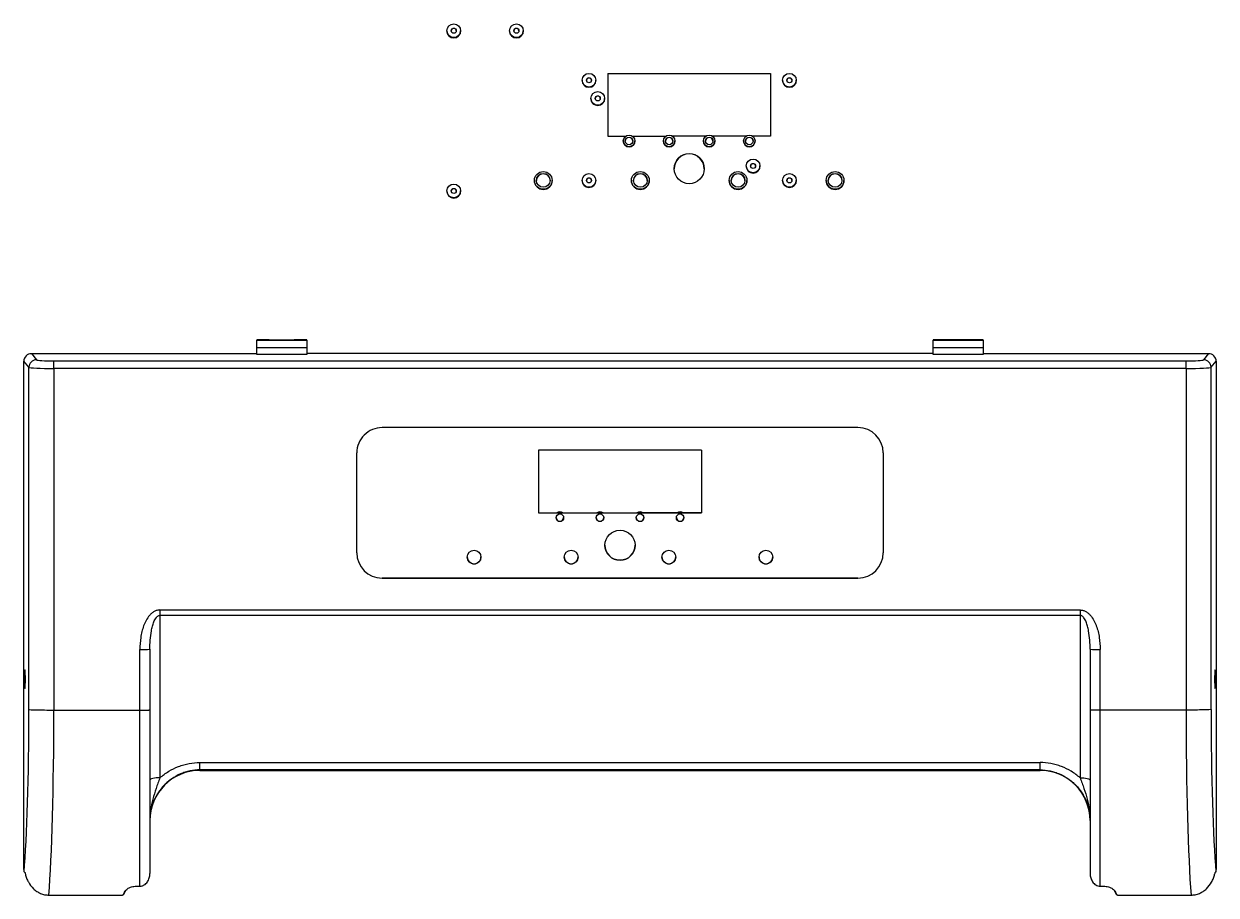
# Model space of a CAD drawing. Header units: millimetres. Extents: x -64 to 175, y 244 to 541.
# Drawn here: x -64.3 to 173.7, y 366.5 to 540.5 of the extents above; entities that cross this region are included whole.
import ezdxf

# ---------------------------------------------------------------- set-up
doc = ezdxf.new("R2010")
doc.units = ezdxf.units.MM

msp = doc.modelspace()

# ---------------------------------------------------------------- linework, layer by layer
at = {"color": 7, "linetype": 'Continuous', "lineweight": 25}
for p, q in [((20.16, 539.16), (20.16, 539.11)), ((22.91, 539.11), (22.91, 539.16)), ((32.66, 539.16), (32.66, 539.11)), ((35.41, 539.11), (35.41, 539.16)), ((47.16, 529.27), (47.16, 529.24)), ((49.91, 529.24), (49.91, 529.27)), ((52.28, 530.61), (84.78, 530.61)), ((52.28, 530.61), (52.28, 518.11)), ((52.28, 530.6), (84.78, 530.6)), ((84.78, 530.61), (84.78, 518.11)), ((87.16, 529.27), (87.16, 529.24)), ((89.91, 529.24), (89.91, 529.27)), ((48.91, 525.65), (48.91, 525.61)), ((51.66, 525.61), (51.66, 525.65)), ((52.28, 518.11), (55.91, 518.11)), ((55.38, 517.15), (55.38, 517.11)), ((57.15, 518.11), (63.91, 518.11)), ((57.68, 517.11), (57.68, 517.15)), ((63.38, 517.15), (63.38, 517.11)), ((71.91, 518.11), (65.15, 518.11)), ((65.68, 517.11), (65.68, 517.15)), ((71.38, 517.15), (71.38, 517.11)), ((79.91, 518.11), (73.15, 518.11)), ((73.68, 517.11), (73.68, 517.15)), ((79.38, 517.15), (79.38, 517.11)), ((84.78, 518.11), (81.15, 518.11)), ((81.68, 517.11), (81.68, 517.15)), ((79.91, 512.15), (79.91, 512.11)), ((82.66, 512.11), (82.66, 512.15)), ((20.16, 507.16), (20.16, 507.11)), ((22.91, 507.11), (22.91, 507.16)), ((37.63, 509.27), (37.63, 509.24)), ((41.18, 509.24), (41.18, 509.27)), ((47.16, 509.27), (47.16, 509.24)), ((49.91, 509.24), (49.91, 509.27)), ((57.01, 509.27), (57.01, 509.24)), ((60.56, 509.24), (60.56, 509.27)), ((76.51, 509.27), (76.51, 509.24)), ((80.06, 509.24), (80.06, 509.27)), ((87.16, 509.27), (87.16, 509.24)), ((89.91, 509.24), (89.91, 509.27)), ((95.88, 509.27), (95.88, 509.24)), ((99.43, 509.24), (99.43, 509.27)), ((-17.78, 477.41), (-17.78, 477.37)), ((-17.78, 477.37), (-7.78, 477.37)), ((-17.78, 475.92), (-17.78, 477.37)), ((-15.28, 477.44), (-10.28, 477.44)), ((-14.53, 477.42), (-11.03, 477.42)), ((-14.53, 477.42), (-14.53, 477.39)), ((-11.03, 477.39), (-14.53, 477.39)), ((-11.03, 477.42), (-11.03, 477.39)), ((-7.78, 477.37), (-7.78, 477.41)), ((-7.78, 477.37), (-7.78, 475.92)), ((117.22, 477.41), (117.22, 477.37)), ((117.22, 477.37), (127.22, 477.37)), ((117.22, 475.92), (117.22, 477.37)), ((124.72, 477.44), (119.72, 477.44)), ((123.97, 477.42), (120.47, 477.42)), ((120.47, 477.42), (120.47, 477.39)), ((120.47, 477.39), (123.97, 477.39)), ((123.97, 477.42), (123.97, 477.39)), ((127.22, 477.37), (127.22, 477.41)), ((127.22, 477.37), (127.22, 475.92)), ((-62.78, 474.67), (-61.77, 473.44)), ((-62.78, 474.67), (-17.78, 474.67)), ((-17.78, 475.92), (-7.78, 475.92)), ((-17.78, 474.47), (-17.78, 475.92)), ((-7.78, 474.47), (-17.78, 474.47)), ((54.47, 474.67), (-7.78, 474.67)), ((117.22, 474.67), (54.47, 474.67)), ((117.22, 474.47), (117.22, 475.92)), ((117.22, 475.92), (127.22, 475.92)), ((127.22, 474.47), (117.22, 474.47)), ((127.22, 474.67), (172.22, 474.67)), ((172.22, 474.67), (171.21, 473.44)), ((-63.27, 471.94), (-64.28, 473.17)), ((-64.28, 371.67), (-64.28, 473.17)), ((-63.27, 403.61), (-63.27, 471.94)), ((-58.28, 471.71), (-58.28, 473.23)), ((-58.28, 473.23), (167.72, 473.23)), ((-58.28, 471.71), (-58.28, 403.48)), ((167.72, 471.71), (-58.28, 471.71)), ((167.72, 471.71), (167.72, 473.23)), ((167.72, 471.71), (167.72, 403.48)), ((172.71, 471.94), (173.72, 473.17)), ((172.71, 403.61), (172.71, 471.94)), ((173.72, 473.17), (173.72, 371.67)), ((102.22, 459.9), (7.22, 459.9)), ((2.17, 434.9), (2.17, 454.85)), ((38.47, 455.4), (38.47, 442.9)), ((70.97, 455.4), (38.47, 455.4)), ((70.97, 455.4), (70.97, 442.9)), ((107.27, 454.85), (107.27, 434.9)), ((38.47, 442.91), (42.15, 442.91)), ((38.47, 442.9), (70.97, 442.9)), ((42.15, 442.91), (43.29, 442.91)), ((43.29, 442.91), (50.15, 442.91)), ((50.15, 442.91), (51.29, 442.91)), ((51.29, 442.91), (58.15, 442.91)), ((58.15, 442.91), (59.29, 442.91)), ((66.15, 442.91), (59.29, 442.91)), ((66.15, 442.91), (67.29, 442.91)), ((70.97, 442.91), (67.29, 442.91)), ((7.22, 429.85), (102.22, 429.85)), ((102.22, 429.85), (7.22, 429.85)), ((7.22, 429.85), (7.22, 429.85)), ((102.22, 429.85), (102.22, 429.85)), ((-37.12, 423.48), (146.56, 423.48)), ((-37.12, 423.48), (-37.12, 422.41)), ((-37.12, 422.41), (146.56, 422.41)), ((-37.12, 422.41), (-37.12, 389.97)), ((146.56, 423.48), (146.56, 422.41)), ((146.56, 422.41), (146.56, 389.97)), ((-41.12, 403.48), (-41.12, 415.6)), ((-39.12, 415.62), (-39.12, 403.52)), ((148.56, 415.62), (148.56, 403.52)), ((150.56, 403.48), (150.56, 415.6)), ((-64.11, 408.92), (-64.11, 410.42)), ((-63.99, 410.42), (-64.11, 410.42)), ((-63.99, 410.39), (-63.99, 408.89)), ((173.55, 410.42), (173.43, 410.42)), ((173.43, 408.89), (173.43, 410.39)), ((173.55, 410.42), (173.55, 408.92)), ((-63.99, 408.92), (-64.11, 408.92)), ((173.55, 408.92), (173.43, 408.92)), ((-58.28, 403.48), (-41.12, 403.48)), ((-41.12, 368.32), (-41.12, 403.48)), ((-39.12, 403.52), (-39.12, 370.85)), ((148.56, 403.52), (148.56, 370.85)), ((167.72, 403.48), (150.56, 403.48)), ((150.56, 368.32), (150.56, 403.48)), ((-29.12, 393), (138.56, 393)), ((-29.12, 391.54), (-29.12, 393)), ((138.56, 391.54), (138.56, 393)), ((138.56, 391.54), (-29.12, 391.54)), ((-29.12, 391.54), (-29.12, 391.44)), ((-29.12, 391.44), (138.56, 391.44)), ((-29.12, 391.44), (138.56, 391.44)), ((-29.12, 391.44), (-29.12, 391.44)), ((138.56, 391.54), (138.56, 391.44)), ((138.56, 391.44), (138.56, 391.44)), ((-64.24, 371.16), (-64.26, 371.17)), ((173.67, 371.16), (173.69, 371.17)), ((-59.27, 366.54), (-44.76, 366.54)), ((-59.27, 366.54), (-59.27, 366.52)), ((-59.27, 366.52), (-44.76, 366.52)), ((-44.76, 366.52), (-44.76, 366.54)), ((-44.76, 366.52), (-44.76, 366.52)), ((-41.78, 368.32), (-41.12, 368.32)), ((-41.78, 368.3), (-41.78, 368.32)), ((-41.78, 368.3), (-41.12, 368.3)), ((-41.12, 368.3), (-41.12, 368.32)), ((150.56, 368.32), (151.22, 368.32)), ((150.56, 368.3), (150.56, 368.32)), ((150.56, 368.3), (151.22, 368.3)), ((151.22, 368.3), (151.22, 368.32)), ((154.2, 366.54), (168.71, 366.54)), ((154.2, 366.52), (154.2, 366.54)), ((154.2, 366.52), (168.71, 366.52)), ((154.2, 366.52), (154.2, 366.52)), ((168.71, 366.52), (168.71, 366.54))]:
    msp.add_line(p, q, dxfattribs=at)
at = {"color": 7, "linetype": 'Continuous', "lineweight": 25, "flags": 128}
for points in [[(-14.53, 477.39), (-14.94, 477.39), (-15.28, 477.4), (-15.5, 477.4), (-15.58, 477.41), (-15.5, 477.41), (-15.28, 477.41), (-14.94, 477.42), (-14.53, 477.42)], [(-11.03, 477.42), (-10.63, 477.42), (-10.29, 477.41), (-10.06, 477.41), (-9.98, 477.41), (-10.06, 477.4), (-10.29, 477.4), (-10.63, 477.39), (-11.03, 477.39)], [(120.47, 477.42), (120.07, 477.42), (119.73, 477.41), (119.5, 477.41), (119.42, 477.41), (119.5, 477.4), (119.73, 477.4), (120.07, 477.39), (120.47, 477.39)], [(123.97, 477.39), (124.37, 477.39), (124.71, 477.4), (124.94, 477.4), (125.02, 477.41), (124.94, 477.41), (124.71, 477.41), (124.37, 477.42), (123.97, 477.42)], [(-7.78, 475.92), (-7.78, 475.64), (-7.78, 475.37), (-7.78, 475.13), (-7.78, 474.91), (-7.78, 474.74), (-7.78, 474.6), (-7.78, 474.51), (-7.78, 474.47)], [(127.22, 475.92), (127.22, 475.64), (127.22, 475.37), (127.22, 475.13), (127.22, 474.91), (127.22, 474.74), (127.22, 474.6), (127.22, 474.51), (127.22, 474.47)], [(-37.12, 389.97), (-37.51, 389.96), (-37.89, 389.93), (-38.23, 389.89), (-38.53, 389.83), (-38.78, 389.75), (-38.97, 389.67), (-39.08, 389.58), (-39.12, 389.49)], [(146.56, 389.97), (146.95, 389.96), (147.32, 389.93), (147.67, 389.89), (147.97, 389.83), (148.22, 389.75), (148.4, 389.67), (148.52, 389.58), (148.56, 389.49)]]:
    msp.add_lwpolyline(points, dxfattribs=at)
at = {"color": 7, "linetype": 'Continuous', "lineweight": 25}
for centre, radius in [((21.53, 539.16), 1.37), ((34.03, 539.16), 1.37), ((21.53, 539.16), 0.5), ((34.03, 539.16), 0.5), ((48.53, 529.27), 1.37), ((48.53, 529.27), 0.5), ((88.53, 529.27), 1.37), ((88.53, 529.27), 0.5), ((50.28, 525.65), 1.37), ((50.28, 525.65), 0.5), ((56.53, 517.15), 1.15), ((56.53, 517.15), 0.75), ((64.53, 517.15), 1.15), ((64.53, 517.15), 0.75), ((72.53, 517.15), 1.15), ((72.53, 517.15), 0.75), ((80.53, 517.15), 1.15), ((80.53, 517.15), 0.75), ((68.53, 511.61), 3), ((81.28, 512.15), 1.37), ((81.28, 512.15), 0.5), ((39.41, 509.27), 1.77), ((39.41, 509.27), 1.37), ((48.53, 509.27), 1.37), ((48.53, 509.27), 0.5), ((58.78, 509.27), 1.77), ((58.78, 509.27), 1.37), ((78.28, 509.27), 1.77), ((78.28, 509.27), 1.37), ((88.53, 509.27), 1.37), ((88.53, 509.27), 0.5), ((97.66, 509.27), 1.77), ((97.66, 509.27), 1.37), ((21.53, 507.16), 1.37), ((21.53, 507.16), 0.5), ((42.72, 441.9), 0.75), ((50.72, 441.9), 0.75), ((58.72, 441.9), 0.75), ((66.72, 441.9), 0.75), ((54.72, 436.4), 3), ((25.59, 434.03), 1.37), ((44.97, 434.03), 1.37), ((64.47, 434.03), 1.37), ((83.84, 434.03), 1.37)]:
    msp.add_circle(centre, radius, dxfattribs=at)
for centre, radius, start, end in [((21.53, 539.11), 1.38, 180.0027, 359.9973), ((21.53, 539.11), 0.5, 2.8643, 177.1357), ((34.03, 539.11), 1.38, 180.0027, 359.9973), ((34.03, 539.11), 0.5, 2.8643, 177.1357), ((48.53, 529.24), 1.38, 180.0027, 359.9973), ((48.53, 529.24), 0.5, 1.9535, 178.0465), ((88.53, 529.24), 1.38, 180.0027, 359.9973), ((88.53, 529.24), 0.5, 1.9534, 178.0466), ((50.28, 525.61), 0.5, 1.9535, 178.0465), ((50.28, 525.61), 1.37, 180.0017, 270.002), ((50.28, 525.61), 1.37, 269.9977, 359.9986), ((56.53, 517.11), 1.15, 180.0025, 359.9975), ((56.53, 517.1), 0.75, 1.5632, 178.4368), ((64.53, 517.11), 1.15, 180.0025, 359.9975), ((64.53, 517.1), 0.75, 1.5632, 178.4368), ((72.53, 517.11), 1.15, 180.0025, 359.9975), ((72.53, 517.1), 0.75, 1.5632, 178.4368), ((80.53, 517.11), 1.15, 180.0025, 359.9975), ((80.53, 517.1), 0.75, 1.5633, 178.4367), ((68.53, 511.6), 3, 0.0028, 179.9972), ((81.28, 512.11), 1.37, 180.0017, 270.002), ((81.28, 512.11), 0.5, 1.9534, 178.0466), ((81.28, 512.11), 1.37, 269.9977, 359.9986), ((39.41, 509.23), 1.38, 0.0027, 179.9973), ((48.53, 509.24), 0.5, 1.9534, 178.0466), ((58.78, 509.23), 1.38, 0.0027, 179.9973), ((78.28, 509.23), 1.38, 0.0027, 179.9973), ((88.53, 509.24), 0.5, 1.9534, 178.0466), ((97.66, 509.23), 1.38, 0.0027, 179.9973), ((21.53, 507.11), 1.38, 180.0027, 359.9973), ((21.53, 507.11), 0.5, 2.8643, 177.1357), ((39.41, 509.24), 1.77, 180.0019, 270.0018), ((39.41, 509.24), 1.77, 269.9979, 359.9984), ((48.53, 509.24), 1.38, 180.0027, 359.9973), ((58.78, 509.24), 1.77, 180.0019, 270.0018), ((58.78, 509.24), 1.77, 269.9979, 359.9984), ((78.28, 509.24), 1.77, 180.0016, 270.0021), ((78.28, 509.24), 1.77, 269.9982, 359.9981), ((88.53, 509.24), 1.38, 180.0027, 359.9973), ((97.66, 509.24), 1.77, 180.0016, 270.0021), ((97.66, 509.24), 1.77, 269.9982, 359.9981), ((-15.91, 422.33), 55.12, 89.3503, 91.9496), ((-9.66, 422.33), 55.12, 88.0504, 90.6497), ((119.1, 422.33), 55.12, 89.3503, 91.9496), ((125.35, 422.33), 55.12, 88.0504, 90.6497), ((-61.77, 471.94), 1.5, 90.2046, 179.7918), ((171.21, 471.94), 1.5, 0.2082, 89.7954), ((7.22, 454.85), 5.05, 89.9982, 179.9982), ((102.22, 454.85), 5.05, 0.0018, 90.0018), ((42.72, 441.94), 1.15, 57.4001, 122.5999), ((42.72, 441.91), 1.15, 60.4099, 119.5901), ((50.72, 441.94), 1.15, 57.4001, 122.5999), ((50.72, 441.91), 1.15, 60.4099, 119.5901), ((58.72, 441.94), 1.15, 57.4001, 122.5999), ((58.72, 441.91), 1.15, 60.4099, 119.5901), ((66.72, 441.94), 1.15, 57.4001, 122.5999), ((66.72, 441.91), 1.15, 60.4099, 119.5901), ((42.72, 441.94), 0.75, 181.5621, 270.0018), ((42.72, 441.94), 0.75, 269.9982, 358.4379), ((50.72, 441.94), 0.75, 181.5621, 270.0018), ((50.72, 441.94), 0.75, 269.9982, 358.4379), ((58.72, 441.94), 0.75, 181.5622, 270.0018), ((58.72, 441.94), 0.75, 269.9982, 358.4378), ((66.72, 441.94), 0.75, 181.5622, 270.0018), ((66.72, 441.94), 0.75, 269.9982, 358.4378), ((54.72, 436.41), 3, 180.0028, 359.9972), ((7.22, 434.9), 5.05, 180.0018, 270.0018), ((7.22, 434.9), 5.05, 180.0018, 270.0018), ((25.59, 434.07), 1.37, 180.0017, 270.002), ((25.59, 434.07), 1.37, 269.9977, 359.9986), ((44.97, 434.07), 1.37, 180.0017, 270.002), ((44.97, 434.07), 1.37, 269.9977, 359.9986), ((64.47, 434.07), 1.37, 180.0014, 270.0023), ((64.47, 434.07), 1.37, 269.998, 359.9983), ((83.84, 434.07), 1.37, 180.0014, 270.0023), ((83.84, 434.07), 1.37, 269.998, 359.9983), ((102.22, 434.9), 5.05, 269.9982, 359.9982), ((102.22, 434.9), 5.05, 269.9982, 359.9982), ((-40.62, 459.69), 44.09, 269.3504, 271.9495), ((150.06, 459.69), 44.09, 268.0505, 270.6496), ((-44.35, 366.84), 0.0876, 262.2576, 359.7078), ((153.79, 366.84), 0.0876, 180.2922, 277.7424)]:
    msp.add_arc(centre, radius, start, end, dxfattribs=at)
for centre, major_axis, ratio, start_param, end_param in [((-62.78, 473.16), (1.08, -1.05), 0.997264, 2.345819, 3.913876), ((172.22, 473.16), (1.08, 1.05), 0.997264, 5.510902, 7.078959), ((-58.28, 471.95), (5, 0), 0.048027, 3.193953, 4.712389), ((-58.28, 473.45), (3.5, 0), 0.063749, 3.193953, 4.712389), ((167.72, 473.45), (3.5, 0), 0.063749, 4.712389, 6.230825), ((167.72, 471.95), (5, 0), 0.048027, 4.712389, 6.230825), ((-64.05, 410.4), (0, -1.12), 0.052404, 1.55942, 4.701013), ((173.49, 410.4), (0, -1.12), 0.052404, 1.582172, 4.723765), ((-64.05, 408.9), (0, -1.12), 0.052404, 4.701013, 7.842606), ((173.49, 408.9), (0, -1.12), 0.052404, 4.723765, 7.865358), ((-65.33, 404.65), (0.02, -39.24), 0.052404, 0.548247, 1.544199), ((-60.34, 404.66), (0.02, -44.24), 0.046482, 0.532374, 1.544206), ((169.77, 404.66), (-0.02, -44.24), 0.046482, 4.738979, 5.750811), ((174.76, 404.65), (-0.02, -39.24), 0.052404, 4.738986, 5.734938), ((-29.12, 381.41), (0, -10.03), 0.996626, 3.141593, 4.712389), ((138.56, 381.41), (0, -10.03), 0.996626, 1.570796, 3.141593), ((-64.26, 371.67), (0, -0.5), 0.052404, 4.701013, 6.271809), ((173.69, 371.67), (0, -0.5), 0.052404, 0.011376, 1.582172)]:
    msp.add_ellipse(centre, major_axis=major_axis, ratio=ratio, start_param=start_param, end_param=end_param, dxfattribs=at)
for points, knots in [([(-37.12, 423.48), (-37.22, 423.48), (-37.32, 423.47), (-37.52, 423.44), (-37.62, 423.42), (-37.81, 423.37), (-37.91, 423.33), (-38.09, 423.26), (-38.19, 423.21), (-38.45, 423.06), (-38.61, 422.94), (-38.84, 422.75), (-38.92, 422.68), (-39.06, 422.54), (-39.13, 422.46), (-39.46, 422.08), (-39.68, 421.75), (-39.97, 421.23), (-40.06, 421.05), (-40.22, 420.68), (-40.3, 420.49), (-40.5, 419.93), (-40.62, 419.54), (-40.81, 418.77), (-40.89, 418.37), (-41.07, 417.19), (-41.12, 416.4), (-41.12, 415.6)], [0, 0, 0, 0, 0.03125, 0.03125, 0.0625, 0.0625, 0.09375, 0.09375, 0.125, 0.125, 0.1875, 0.1875, 0.21875, 0.21875, 0.25, 0.25, 0.375, 0.375, 0.4375, 0.4375, 0.5, 0.5, 0.625, 0.625, 0.75, 0.75, 1, 1, 1, 1]), ([(-39.12, 415.62), (-39.12, 416.24), (-39.1, 416.86), (-39.01, 418.09), (-38.93, 418.7), (-38.77, 419.61), (-38.7, 419.92), (-38.54, 420.52), (-38.45, 420.81), (-38.28, 421.24), (-38.22, 421.38), (-38.07, 421.66), (-37.99, 421.79), (-37.85, 421.98), (-37.8, 422.04), (-37.69, 422.15), (-37.63, 422.21), (-37.5, 422.3), (-37.43, 422.34), (-37.28, 422.4), (-37.2, 422.41), (-37.12, 422.41)], [0, 0, 0, 0, 0.25, 0.25, 0.5, 0.5, 0.625, 0.625, 0.75, 0.75, 0.8125, 0.8125, 0.875, 0.875, 0.90625, 0.90625, 0.9375, 0.9375, 0.96875, 0.96875, 1, 1, 1, 1]), ([(146.56, 423.48), (146.66, 423.48), (146.76, 423.47), (146.96, 423.44), (147.06, 423.42), (147.25, 423.37), (147.35, 423.33), (147.53, 423.26), (147.62, 423.21), (147.89, 423.06), (148.05, 422.94), (148.28, 422.75), (148.36, 422.68), (148.5, 422.54), (148.57, 422.46), (148.89, 422.08), (149.11, 421.75), (149.4, 421.23), (149.49, 421.05), (149.66, 420.68), (149.73, 420.49), (149.94, 419.93), (150.06, 419.54), (150.25, 418.77), (150.32, 418.37), (150.5, 417.19), (150.56, 416.4), (150.56, 415.6)], [0, 0, 0, 0, 0.03125, 0.03125, 0.0625, 0.0625, 0.09375, 0.09375, 0.125, 0.125, 0.1875, 0.1875, 0.21875, 0.21875, 0.25, 0.25, 0.375, 0.375, 0.4375, 0.4375, 0.5, 0.5, 0.625, 0.625, 0.75, 0.75, 1, 1, 1, 1]), ([(148.56, 415.62), (148.56, 416.24), (148.54, 416.86), (148.44, 418.09), (148.37, 418.7), (148.2, 419.61), (148.14, 419.92), (147.98, 420.52), (147.89, 420.81), (147.71, 421.24), (147.65, 421.38), (147.51, 421.66), (147.43, 421.79), (147.29, 421.98), (147.24, 422.04), (147.13, 422.15), (147.07, 422.21), (146.94, 422.3), (146.87, 422.34), (146.72, 422.4), (146.64, 422.41), (146.56, 422.41)], [0, 0, 0, 0, 0.25, 0.25, 0.5, 0.5, 0.625, 0.625, 0.75, 0.75, 0.8125, 0.8125, 0.875, 0.875, 0.90625, 0.90625, 0.9375, 0.9375, 0.96875, 0.96875, 1, 1, 1, 1]), ([(-63.27, 403.61), (-63.24, 403.6), (-63.08, 403.58), (-62.55, 403.56), (-62.18, 403.55), (-61.26, 403.52), (-60.72, 403.51), (-59.54, 403.5), (-58.91, 403.49), (-58.28, 403.48)], [0, 0, 0, 0, 0.25, 0.25, 0.5, 0.5, 0.75, 0.75, 1, 1, 1, 1]), ([(-41.12, 403.48), (-40.99, 403.48), (-40.86, 403.48), (-40.6, 403.48), (-40.48, 403.48), (-40.23, 403.48), (-40.12, 403.49), (-39.9, 403.49), (-39.8, 403.49), (-39.61, 403.49), (-39.53, 403.5), (-39.39, 403.5), (-39.32, 403.5), (-39.22, 403.51), (-39.18, 403.51), (-39.13, 403.51), (-39.12, 403.52), (-39.12, 403.52)], [0, 0, 0, 0, 0.125, 0.125, 0.25, 0.25, 0.375, 0.375, 0.5, 0.5, 0.625, 0.625, 0.75, 0.75, 0.875, 0.875, 1, 1, 1, 1]), ([(150.56, 403.48), (150.42, 403.48), (150.29, 403.48), (150.04, 403.48), (149.91, 403.48), (149.67, 403.48), (149.56, 403.49), (149.34, 403.49), (149.23, 403.49), (149.05, 403.49), (148.97, 403.5), (148.82, 403.5), (148.76, 403.5), (148.66, 403.51), (148.62, 403.51), (148.57, 403.51), (148.56, 403.52), (148.56, 403.52)], [0, 0, 0, 0, 0.125, 0.125, 0.25, 0.25, 0.375, 0.375, 0.5, 0.5, 0.625, 0.625, 0.75, 0.75, 0.875, 0.875, 1, 1, 1, 1]), ([(172.71, 403.61), (172.68, 403.59), (172.52, 403.58), (171.99, 403.55), (171.62, 403.53), (170.7, 403.51), (170.16, 403.5), (168.98, 403.49), (168.35, 403.48), (167.72, 403.48)], [0, 0, 0, 0, 0.25, 0.25, 0.5, 0.5, 0.75, 0.75, 1, 1, 1, 1]), ([(-37.12, 389.97), (-36.85, 390.21), (-36.56, 390.44), (-35.98, 390.87), (-35.67, 391.07), (-34.75, 391.63), (-34.1, 391.95), (-33.25, 392.28), (-33.08, 392.34), (-32.73, 392.45), (-32.55, 392.51), (-32.02, 392.65), (-31.66, 392.74), (-30.59, 392.93), (-29.86, 393), (-29.12, 393)], [0, 0, 0, 0, 0.125, 0.125, 0.25, 0.25, 0.5, 0.5, 0.5625, 0.5625, 0.625, 0.625, 0.75, 0.75, 1, 1, 1, 1]), ([(146.56, 389.97), (146.28, 390.21), (146, 390.44), (145.41, 390.87), (145.11, 391.07), (144.18, 391.63), (143.53, 391.95), (142.68, 392.28), (142.51, 392.34), (142.16, 392.45), (141.99, 392.51), (141.46, 392.65), (141.1, 392.74), (140.02, 392.93), (139.3, 393), (138.56, 393)], [0, 0, 0, 0, 0.125, 0.125, 0.25, 0.25, 0.5, 0.5, 0.5625, 0.5625, 0.625, 0.625, 0.75, 0.75, 1, 1, 1, 1]), ([(-29.12, 391.54), (-29.8, 391.54), (-30.46, 391.47), (-31.44, 391.27), (-31.76, 391.18), (-32.41, 390.98), (-32.72, 390.87), (-33.63, 390.47), (-34.2, 390.16), (-35.02, 389.59), (-35.28, 389.39), (-35.78, 388.97), (-36.02, 388.74), (-36.7, 388.04), (-37.11, 387.53), (-37.83, 386.43), (-38.13, 385.86), (-38.49, 384.95), (-38.6, 384.65), (-38.79, 384.02), (-38.87, 383.7), (-39.06, 382.73), (-39.12, 382.08), (-39.12, 381.42)], [0, 0, 0, 0, 0.125, 0.125, 0.1875, 0.1875, 0.25, 0.25, 0.375, 0.375, 0.4375, 0.4375, 0.5, 0.5, 0.625, 0.625, 0.75, 0.75, 0.8125, 0.8125, 0.875, 0.875, 1, 1, 1, 1]), ([(138.56, 391.54), (139.23, 391.54), (139.9, 391.47), (140.88, 391.27), (141.2, 391.18), (141.84, 390.98), (142.15, 390.87), (143.06, 390.47), (143.64, 390.16), (144.45, 389.59), (144.72, 389.39), (145.22, 388.97), (145.46, 388.74), (146.14, 388.04), (146.55, 387.53), (147.26, 386.43), (147.56, 385.86), (147.93, 384.95), (148.04, 384.65), (148.22, 384.02), (148.3, 383.7), (148.49, 382.73), (148.56, 382.08), (148.56, 381.42)], [0, 0, 0, 0, 0.125, 0.125, 0.1875, 0.1875, 0.25, 0.25, 0.375, 0.375, 0.4375, 0.4375, 0.5, 0.5, 0.625, 0.625, 0.75, 0.75, 0.8125, 0.8125, 0.875, 0.875, 1, 1, 1, 1]), ([(-37.12, 389.97), (-37.25, 389.6), (-37.38, 389.24), (-37.64, 388.52), (-37.77, 388.17), (-38.13, 387.12), (-38.35, 386.42), (-38.72, 385.02), (-38.87, 384.31), (-39.02, 383.24), (-39.06, 382.88), (-39.09, 382.33), (-39.1, 382.15), (-39.12, 381.78), (-39.12, 381.6), (-39.12, 381.42)], [0, 0, 0, 0, 0.125, 0.125, 0.25, 0.25, 0.5, 0.5, 0.75, 0.75, 0.875, 0.875, 0.9375, 0.9375, 1, 1, 1, 1]), ([(146.56, 389.97), (146.69, 389.6), (146.82, 389.24), (147.08, 388.52), (147.2, 388.17), (147.57, 387.12), (147.79, 386.42), (148.16, 385.02), (148.31, 384.31), (148.45, 383.24), (148.49, 382.88), (148.53, 382.33), (148.54, 382.15), (148.55, 381.78), (148.56, 381.6), (148.56, 381.42)], [0, 0, 0, 0, 0.125, 0.125, 0.25, 0.25, 0.5, 0.5, 0.75, 0.75, 0.875, 0.875, 0.9375, 0.9375, 1, 1, 1, 1]), ([(-64.13, 371.15), (-64.11, 371.15), (-64.09, 371.11), (-64.05, 371), (-64.04, 370.95), (-64.01, 370.86), (-63.99, 370.81), (-63.97, 370.75)], [0, 0, 0, 0, 0.5, 0.5, 0.75, 0.75, 1, 1, 1, 1]), ([(-63.97, 370.75), (-63.91, 370.47), (-63.83, 370.2), (-63.64, 369.67), (-63.52, 369.41), (-63.11, 368.66), (-62.77, 368.2), (-62.15, 367.61), (-61.93, 367.43), (-61.46, 367.12), (-61.21, 366.99), (-60.82, 366.82), (-60.68, 366.77), (-60.41, 366.69), (-60.27, 366.65), (-59.85, 366.57), (-59.56, 366.54), (-59.27, 366.54)], [0, 0, 0, 0, 0.125, 0.125, 0.25, 0.25, 0.5, 0.5, 0.625, 0.625, 0.75, 0.75, 0.8125, 0.8125, 0.875, 0.875, 1, 1, 1, 1]), ([(-41.12, 368.32), (-40.97, 368.32), (-40.82, 368.34), (-40.61, 368.4), (-40.54, 368.42), (-40.4, 368.48), (-40.33, 368.52), (-40.14, 368.63), (-40.02, 368.72), (-39.81, 368.93), (-39.71, 369.04), (-39.45, 369.41), (-39.33, 369.68), (-39.2, 370.11), (-39.17, 370.26), (-39.13, 370.55), (-39.12, 370.7), (-39.12, 370.85)], [0, 0, 0, 0, 0.125, 0.125, 0.1875, 0.1875, 0.25, 0.25, 0.375, 0.375, 0.5, 0.5, 0.75, 0.75, 0.875, 0.875, 1, 1, 1, 1]), ([(148.56, 370.85), (148.56, 370.55), (148.6, 370.26), (148.72, 369.83), (148.77, 369.69), (148.9, 369.42), (148.97, 369.29), (149.14, 369.04), (149.24, 368.93), (149.45, 368.72), (149.57, 368.63), (149.83, 368.48), (149.97, 368.42), (150.26, 368.34), (150.41, 368.32), (150.56, 368.32)], [0, 0, 0, 0, 0.25, 0.25, 0.375, 0.375, 0.5, 0.5, 0.625, 0.625, 0.75, 0.75, 0.875, 0.875, 1, 1, 1, 1]), ([(168.71, 366.54), (169, 366.54), (169.28, 366.57), (169.69, 366.65), (169.83, 366.69), (170.1, 366.77), (170.24, 366.82), (170.63, 366.98), (170.88, 367.12), (171.35, 367.42), (171.58, 367.6), (172.2, 368.19), (172.54, 368.65), (172.95, 369.4), (173.07, 369.66), (173.27, 370.2), (173.35, 370.47), (173.41, 370.75)], [0, 0, 0, 0, 0.125, 0.125, 0.1875, 0.1875, 0.25, 0.25, 0.375, 0.375, 0.5, 0.5, 0.75, 0.75, 0.875, 0.875, 1, 1, 1, 1]), ([(173.57, 371.15), (173.55, 371.15), (173.53, 371.11), (173.49, 371), (173.47, 370.95), (173.44, 370.86), (173.43, 370.81), (173.41, 370.75)], [0, 0, 0, 0, 0.5, 0.5, 0.75, 0.75, 1, 1, 1, 1]), ([(-44.76, 366.53), (-44.75, 366.53), (-44.68, 366.52), (-44.56, 366.55), (-44.41, 366.61), (-44.31, 366.7), (-44.26, 366.8), (-44.27, 366.84), (-44.27, 366.85)], [0, 0, 0, 0, 0.048578, 0.259047, 0.479721, 0.733187, 0.969354, 1, 1, 1, 1]), ([(-44.76, 366.54), (-44.71, 366.54), (-44.66, 366.54), (-44.56, 366.57), (-44.52, 366.58), (-44.42, 366.65), (-44.38, 366.7), (-44.37, 366.75)], [0, 0, 0, 0, 0.25, 0.25, 0.5, 0.5, 1, 1, 1, 1]), ([(-44.37, 366.75), (-44.35, 366.84), (-44.32, 366.93), (-44.24, 367.11), (-44.19, 367.2), (-44.06, 367.38), (-43.99, 367.47), (-43.81, 367.63), (-43.71, 367.71), (-43.49, 367.87), (-43.37, 367.94), (-43.1, 368.06), (-42.95, 368.12), (-42.64, 368.22), (-42.47, 368.25), (-42.13, 368.3), (-41.96, 368.32), (-41.78, 368.32)], [0, 0, 0, 0, 0.125, 0.125, 0.25, 0.25, 0.375, 0.375, 0.5, 0.5, 0.625, 0.625, 0.75, 0.75, 0.875, 0.875, 1, 1, 1, 1]), ([(-43.89, 367.52), (-43.95, 367.46), (-44.17, 367.25), (-44.23, 367.01), (-44.27, 366.84)], [0, 0, 0, 0, 0.290472, 1, 1, 1, 1]), ([(151.22, 368.32), (151.4, 368.32), (151.57, 368.3), (151.91, 368.25), (152.08, 368.22), (152.39, 368.12), (152.53, 368.06), (152.8, 367.94), (152.93, 367.87), (153.15, 367.71), (153.25, 367.63), (153.42, 367.47), (153.5, 367.38), (153.63, 367.2), (153.68, 367.11), (153.76, 366.93), (153.79, 366.84), (153.8, 366.75)], [0, 0, 0, 0, 0.125, 0.125, 0.25, 0.25, 0.375, 0.375, 0.5, 0.5, 0.625, 0.625, 0.75, 0.75, 0.875, 0.875, 1, 1, 1, 1]), ([(153.7, 366.84), (153.66, 367.01), (153.61, 367.25), (153.39, 367.46), (153.33, 367.52)], [0, 0, 0, 0, 0.709528, 1, 1, 1, 1]), ([(153.71, 366.82), (153.71, 366.8), (153.72, 366.74), (153.8, 366.64), (153.94, 366.57), (154.08, 366.53), (154.17, 366.53), (154.2, 366.53)], [0, 0, 0, 0, 0.1218826, 0.3716398, 0.6472132, 0.8749751, 1, 1, 1, 1]), ([(153.8, 366.75), (153.81, 366.72), (153.82, 366.7), (153.86, 366.65), (153.89, 366.63), (153.96, 366.59), (154, 366.57), (154.09, 366.54), (154.15, 366.54), (154.2, 366.54)], [0, 0, 0, 0, 0.25, 0.25, 0.5, 0.5, 0.75, 0.75, 1, 1, 1, 1])]:
    msp.add_open_spline(points, degree=3, knots=knots, dxfattribs=at)
for points in [[(-64.13, 371.15), (-64.18, 371.15), (-64.22, 371.16), (-64.24, 371.16)], [(173.57, 371.15), (173.62, 371.15), (173.65, 371.16), (173.67, 371.16)]]:
    msp.add_open_spline(points, degree=3, dxfattribs=at)

doc.saveas('drawing.dxf')
